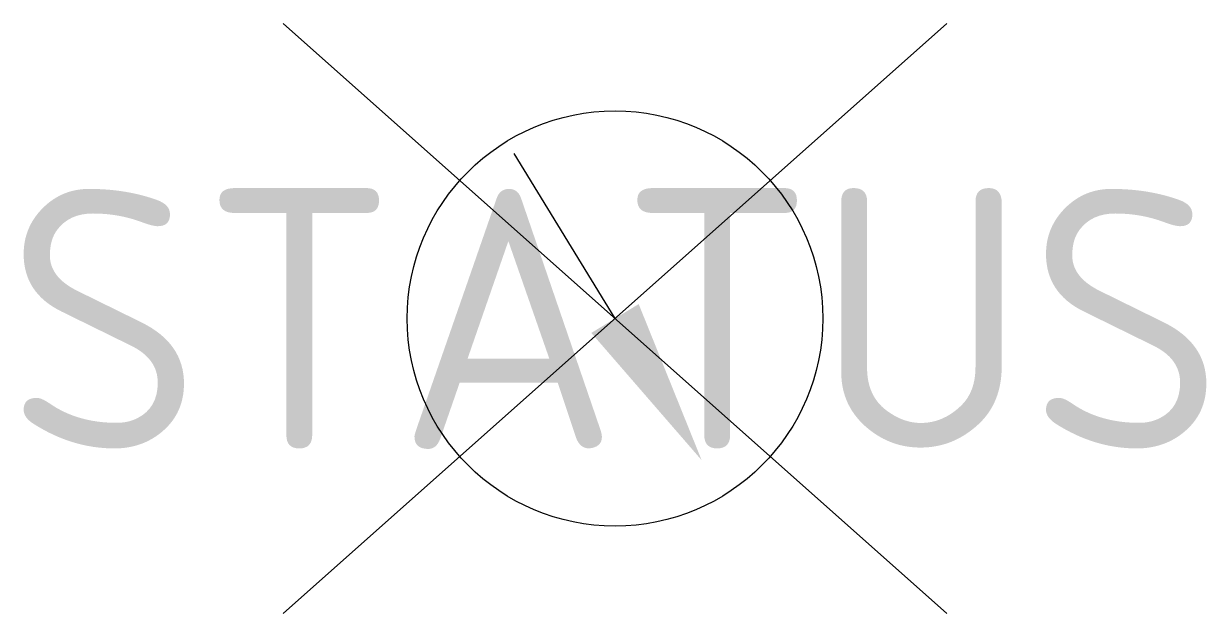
# Model space of a CAD drawing. Extents: x -5.7 to 5.7, y -2.8 to 2.8.
import ezdxf
from ezdxf.enums import TextEntityAlignment as Align

# ---------------------------------------------------------------- set-up
doc = ezdxf.new("R2010")
doc.units = 0
doc.styles.add('NLCS-ISO', font='NLCS-ISO.ttf')

msp = doc.modelspace()

# ---------------------------------------------------------------- hatches: boundary and pattern name
h = msp.add_hatch(color=256)
h.dxf.hatch_style = 1
h.paths.add_polyline_path([(-0.228, -0.139), (0.834, -1.365), (0.228, 0.139)])

# ---------------------------------------------------------------- linework, layer by layer
for p, q in [((-3.195, -2.841), (3.195, 2.841)), ((-3.195, 2.841), (3.195, -2.841)), ((0, 0), (-0.972, 1.591))]:
    msp.add_line(p, q)
msp.add_circle((0, 0), 2)

# ---------------------------------------------------------------- texts
at = {"style": 'NLCS-ISO', "flags": 9}
msp.add_attdef('STATUS', text='NIEUW', height=2.5, dxfattribs=at).set_placement((0, 0), align=Align.MIDDLE)

doc.saveas('drawing.dxf')
